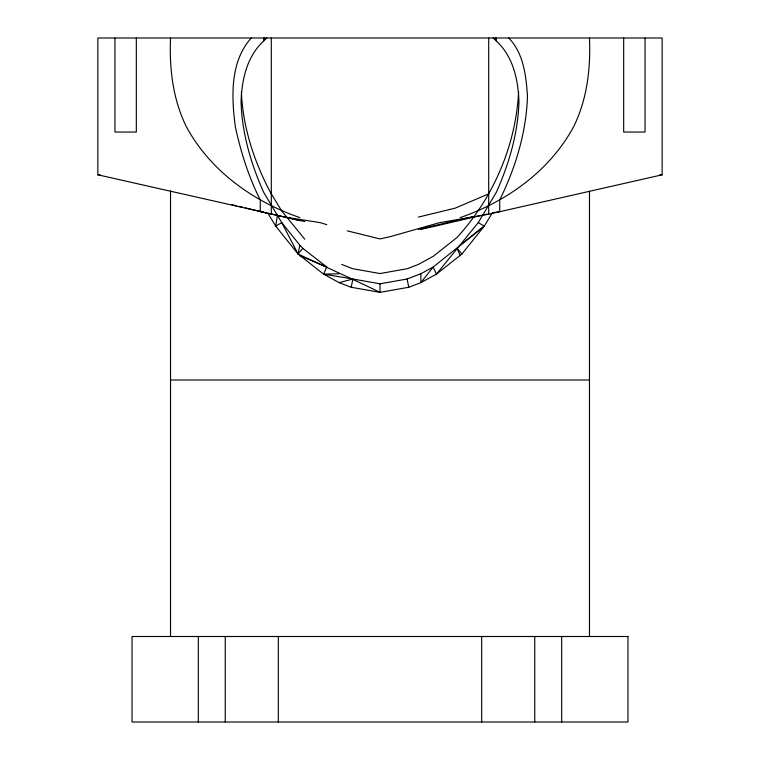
<?xml version="1.0" encoding="UTF-8"?>
<svg xmlns="http://www.w3.org/2000/svg" width="760" height="760" viewBox="0 0 760 760"><rect width="100%" height="100%" fill="white"/><g stroke="black" fill="none" stroke-linecap="round" stroke-linejoin="round"><path stroke-width="1.14" d="M518.614 92.074C515.793 145.644 493.278 197.714 457.188 237.339L433.171 256.358L418.361 264.442L407.103 268.745L380 273.552L352.897 268.745L341.639 264.442M277.39 215.441L275.709 226.09L298.062 253.992L323.56 274.132L339.131 282.644L351.224 287.261L380 292.363L408.776 287.261L420.869 282.644L436.44 274.132L461.938 253.992L484.291 226.09L492.385 212.772L499.709 211.717L499.709 199.946C515.631 167.637 526.281 132.382 527.487 96.206C526.082 75.886 523.678 53.285 508.734 38M266.769 38L263.625 41.04C246.819 56.611 241.775 79.771 241.062 101.821C241.975 133.237 250.905 163.656 263.625 192.223L281.76 222.632L299.839 245.204L298.062 253.992C325.385 266.931 352.849 279.091 380 292.363L380 283.812L407.103 279.005L420.869 273.752L433.171 267.035L484.291 226.09L478.24 222.632L436.44 274.132L433.171 267.035L420.869 282.644L420.869 273.752M351.224 287.261L352.897 279.005L380 283.812M339.131 282.644L352.897 279.005L323.56 274.132L326.828 267.035L302.812 248.358L299.839 245.204M478.24 222.632L496.375 192.223C509.095 163.656 518.025 133.237 518.938 101.821C518.225 79.771 513.181 56.611 496.375 41.04L493.231 38M251.266 38C229.833 61.797 231.42 97.09 235.343 126.844C240.825 152.076 248.605 176.871 260.291 199.946L260.291 211.717L266.817 213.028L264.689 212.496M302.812 248.358L298.062 253.992L281.76 222.632L275.709 226.09L267.9 213.237L299.839 220.637M460.161 245.204L484.291 226.09M488.699 193.838L455.259 208.136L418.361 217.094M460.161 217.616C506.901 201.438 549.575 170.962 573.534 126.93C587.195 99.313 590.729 68.466 589.475 38M473.917 216.457L418.361 229.358M487.084 214.044L420.869 229.472M347.244 230.85L380 238.925L390.459 236.597L439.27 222.727L488.699 214.215L662.15 174.8L662.15 38L97.85 38L97.85 174.8L304.741 221.521M323.56 274.132L339.131 273.752M97.85 174.8L100.016 174.8M659.832 174.8L662.15 174.8M170.525 380L589.475 380M286.815 217.369L320.729 222.727L326.828 224.703M231.876 204.734L236.417 205.808M238.678 206.35L243.219 207.423M245.48 207.955L263.625 212.249M299.839 255.702L326.828 267.035M271.301 193.838L270.75 192.926C254.172 161.87 242.896 127.423 241.385 92.074M299.839 217.616C253.099 201.438 210.425 170.962 186.466 126.93C172.805 99.313 169.271 68.466 170.525 38M304.741 239.2L281.76 211.052L270.75 192.926M461.938 253.992L457.188 248.358L460.161 255.702M407.103 279.005L408.776 287.261M645.05 38L645.05 132.05L623.675 132.05L623.675 38M589.475 191.33L589.475 636.5M561.688 636.5L561.688 722M534.755 636.5L534.755 722M496.375 38L496.375 41.04M495.52 38L495.52 39.805M488.699 38L488.699 214.215M481.688 636.5L481.688 722M278.312 636.5L278.312 722M271.301 38L271.301 214.215M264.48 38L264.48 39.805M263.625 38L263.625 41.04M225.245 636.5L225.245 722M198.312 636.5L198.312 722M170.525 190.807L170.525 636.5M136.325 38L136.325 132.05L114.95 132.05L114.95 38M627.95 636.5L132.05 636.5L132.05 722L627.95 722L627.95 636.5"/></g></svg>
